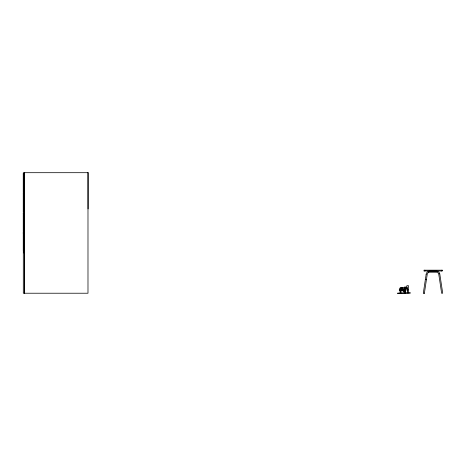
<?xml version="1.0" encoding="UTF-8"?>
<svg xmlns="http://www.w3.org/2000/svg" width="466" height="466" viewBox="0 0 466 466"><rect width="100%" height="100%" fill="white"/><g stroke="black" fill="none" stroke-linecap="round" stroke-linejoin="round"><path stroke-width="0.7" d="M24.378 250.725L23.3 250.749L23.3 231.462M23.3 230.915L23.3 213.23L23.3 213.772M23.3 212.152L23.3 193.448M23.3 192.592L23.3 173.678L24.378 173.667L24.378 183.278M24.378 250.749L24.378 231.462M24.378 212.152L24.378 193.396L24.378 193.932M24.378 192.592L24.378 183.441M23.3 174.202L23.3 173.667M23.3 173.503L24.378 173.503M23.3 173.614L24.378 173.614M23.3 251.826L24.378 251.826L24.378 172.694M23.3 252.799L24.273 252.799L24.273 293.225M400.137 288.105L404.989 288.105M405.257 288.105L407.412 288.105M400.405 289.724L404.179 289.724L400.405 289.992M403.102 290.26L403.37 291.337L403.102 288.914L399.327 288.914L399.327 290.801L405.793 290.801M407.051 290.801L408.49 290.801L408.49 292.957M423.844 293.225L424.386 293.225M425.4 279.285L426.466 279.449M24.378 213.772L24.378 213.23L24.378 223.278M24.378 231.992L24.378 232.528M24.378 233.606L24.378 233.07L23.3 233.07L23.3 233.606M23.3 193.396L23.3 193.932M23.3 231.992L23.3 232.528M441.506 270.187L441.506 270.996M424.8 270.187L424.8 270.996M408.222 289.992L406.602 289.724L408.49 289.992L408.49 285.681L406.876 285.681L406.876 288.553M407.412 292.957L407.412 287.837L400.137 287.837L400.137 292.957M406.602 287.837L406.602 287.027L404.447 287.027L404.447 287.837M405.257 287.837L405.257 292.957M404.989 287.837L404.989 292.957M404.715 288.105L404.715 292.957M404.179 290.801L404.179 292.957M402.024 289.293L402.024 287.673L401.75 289.293M400.946 290.801L400.946 292.957M400.405 288.105L400.405 292.957M88.091 172.694L88.091 208.919M24.488 172.694L24.488 293.225M428.336 272.016A3.128 3.128 0 0 1 428.679 271.864M439.141 273.618A3.128 3.128 0 0 1 439.263 273.967M426.151 274.264L423.32 293.149L424.375 293.306L427.264 274.13A2.598 2.598 0 0 1 429.466 272.214L436.549 272.214A2.598 2.598 0 0 1 438.745 274.107L441.646 293.306L442.7 293.149L439.776 273.827A3.664 3.664 0 0 0 436.677 271.154L429.337 271.154A3.664 3.664 0 0 0 426.233 273.857L426.151 274.264M87.987 172.694L23.3 172.694L23.3 293.225L87.987 293.225L87.987 172.694M442.31 270.187L423.996 270.187L423.99 270.996L442.31 270.996L442.316 270.187M410.29 292.957L397.515 293.225L410.29 292.957"/></g></svg>
